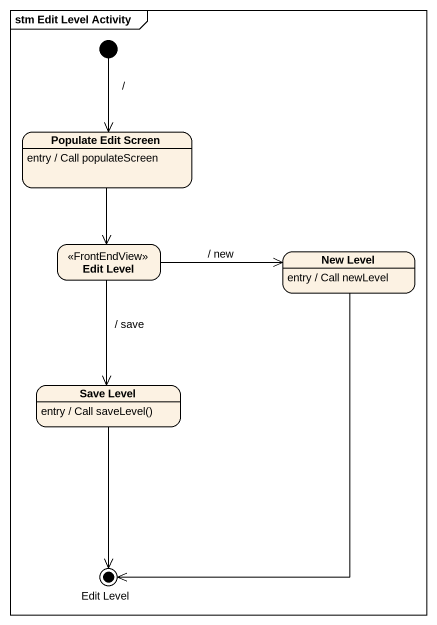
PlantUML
@startuml
mainframe stm Edit Level Activity
hide empty description
state "Populate Edit Screen" as Populate_Edit_Screen
Populate_Edit_Screen : entry / Call populateScreen
state "Edit Level" as Edit_Level <<FrontEndView>>
state "New Level" as New_Level
New_Level : entry / Call newLevel
state "Save Level" as Save_Level
Save_Level : entry / Call saveLevel()
state "Edit Level" as Edit_Level_2 <<end>>
[*] --> Populate_Edit_Screen : /
Populate_Edit_Screen --> Edit_Level
Edit_Level -right-> New_Level : / new
Edit_Level --> Save_Level : / save
New_Level --> Edit_Level_2
Save_Level --> Edit_Level_2
@enduml
